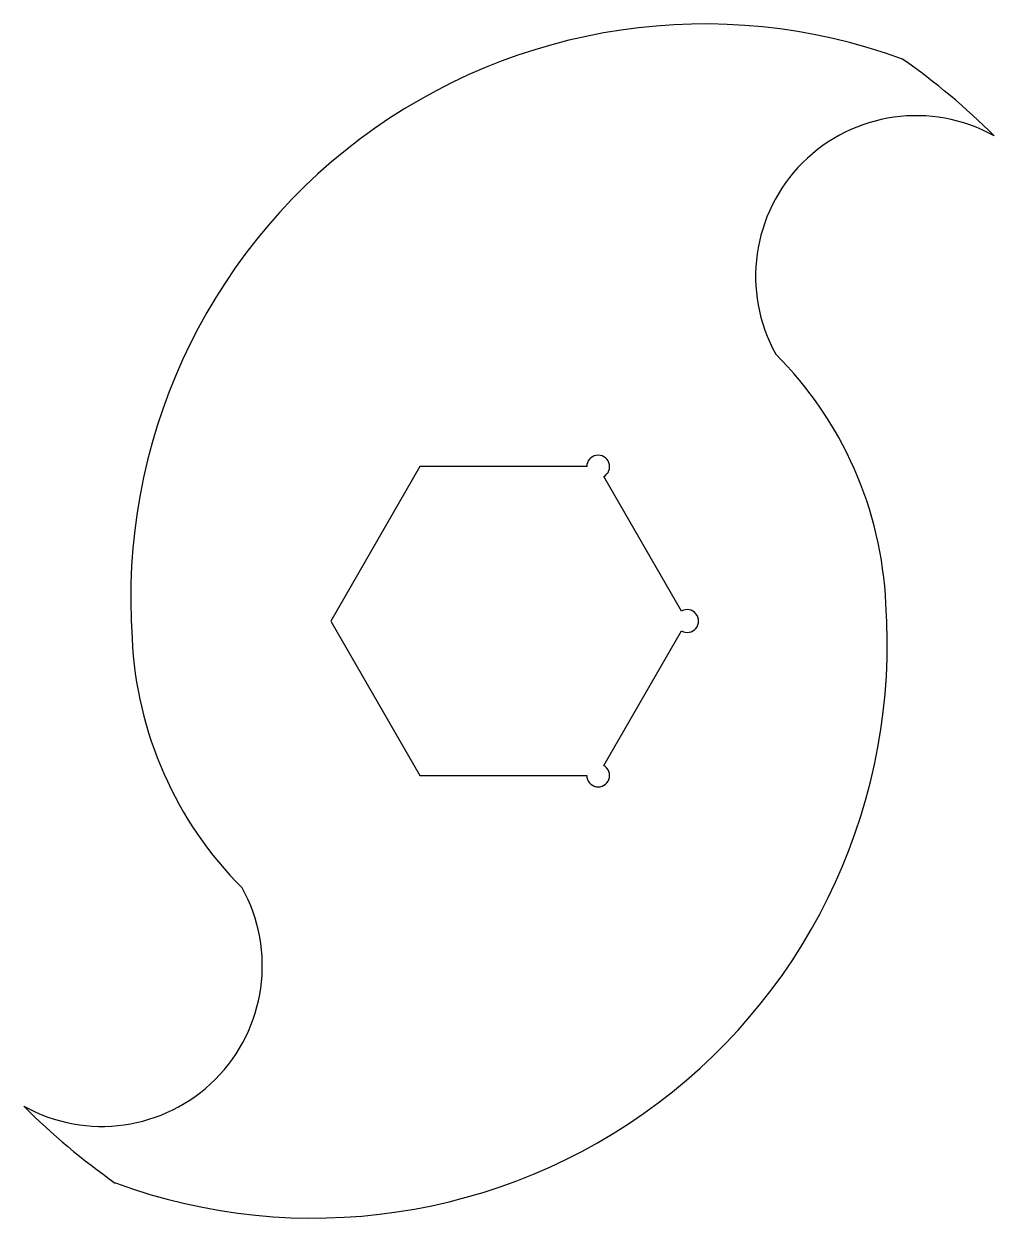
# Model space of a CAD drawing. Extents: x 731 to 815, y 14 to 118.
import ezdxf

# ---------------------------------------------------------------- set-up
doc = ezdxf.new("R2010")
doc.units = 0
doc.header["$MEASUREMENT"] = 0
doc.layers.get('0').update_dxf_attribs({"linetype": 'CONTINUOUS'})

msp = doc.modelspace()

# ---------------------------------------------------------------- linework, layer by layer
at = {"color": 30, "linetype": 'CONTINUOUS'}
for p, q in [((765.18, 79.57), (757.39, 66.07)), ((779.77, 79.57), (765.18, 79.57)), ((788.06, 66.94), (781.27, 78.71)), ((757.39, 66.07), (765.18, 52.57)), ((781.27, 53.44), (788.06, 65.21)), ((765.18, 52.57), (779.77, 52.57))]:
    msp.add_line(p, q, dxfattribs=at)
for centre, radius, start, end in [((790.1, 68.07), 50.21, 69.8474, 184.0158), ((772.97, 66.07), 60, 45, 54.9862), ((808.58, 96.22), 14.04, 60.9568, 209.0432), ((772.97, 66.07), 33, 2.6338, 45), ((780.77, 79.57), 1, 300, 180), ((755.85, 64.07), 50.21, 249.8474, 4.0158), ((788.56, 66.07), 1, 240, 120), ((772.97, 66.07), 33, 182.6338, 225), ((780.77, 52.57), 1, 180, 60), ((737.36, 35.92), 14.04, 240.9568, 29.0432), ((772.97, 66.07), 60, 225, 234.9862)]:
    msp.add_arc(centre, radius, start, end, dxfattribs=at)

doc.saveas('drawing.dxf')
